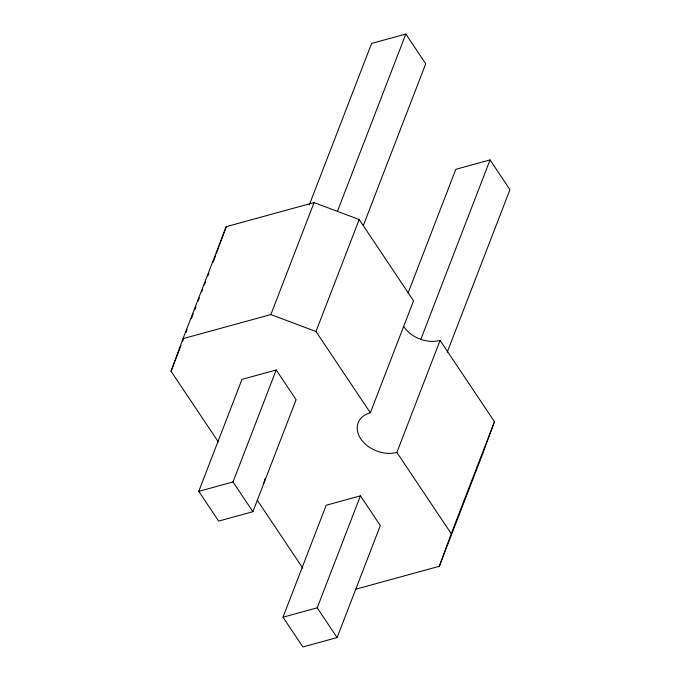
<?xml version="1.0" encoding="UTF-8"?>
<svg xmlns="http://www.w3.org/2000/svg" width="681" height="681" viewBox="0 0 681 681"><rect width="100%" height="100%" fill="white"/><g stroke="black" fill="none" stroke-linecap="round" stroke-linejoin="round"><path stroke-width="1.02" d="M218.337 441.935L171.05 371.264L183.002 338.661L226.211 226.688L314.077 202.58L359.185 219.529L413.554 300.798L370.353 412.78A27.257 19.638 21.1 0 0 360.794 438.862A27.257 19.638 21.1 0 0 396.878 452.422L451.248 533.691L439.305 566.294L355.525 589.278M214.617 258.303L215.707 255.341M216.43 253.366L226.211 226.688M403.995 326.88A27.257 19.638 21.1 0 0 440.079 340.44L494.457 421.709L482.514 454.312L439.305 566.294M171.05 371.264L180.993 345.505M182.525 341.539L183.666 338.568M185.964 332.617L187.113 329.647M191.318 318.751L193.225 313.788M194.757 309.829L195.907 306.859M198.197 300.908L199.346 297.938M201.644 291.987L202.785 289.016M204.317 285.058L205.466 282.079M207.756 276.137L208.905 273.166M213.11 262.262L214.26 259.291M198.767 491.35L241.976 379.377L276.214 369.979L296.107 399.713L252.898 511.695L218.661 521.084L198.767 491.35L233.004 481.961L276.214 369.979M309.276 204.964L371.605 43.439L405.833 34.05L425.727 63.784L363.407 225.309M183.002 338.661L270.868 314.562L314.077 202.58M337.393 211.433L405.833 34.05M370.353 412.78L315.975 331.511L359.185 219.529M282.99 617.216L326.199 505.242L360.428 495.845L380.321 525.579L337.112 637.561L302.883 646.95L282.99 617.216L317.218 607.827L360.428 495.845M408.021 293.179L455.819 169.305L490.056 159.916L509.95 189.65L447.238 352.162M420.849 339.274L490.056 159.916M396.878 452.422L440.079 340.44M451.248 533.691L494.457 421.709M270.868 314.562L315.975 331.511M257.273 500.126L302.781 568.15M233.004 481.961L252.898 511.695M317.218 607.827L337.112 637.561M264.952 478.939A27.257 19.638 21.1 0 1 263.36 483.816"/></g></svg>
